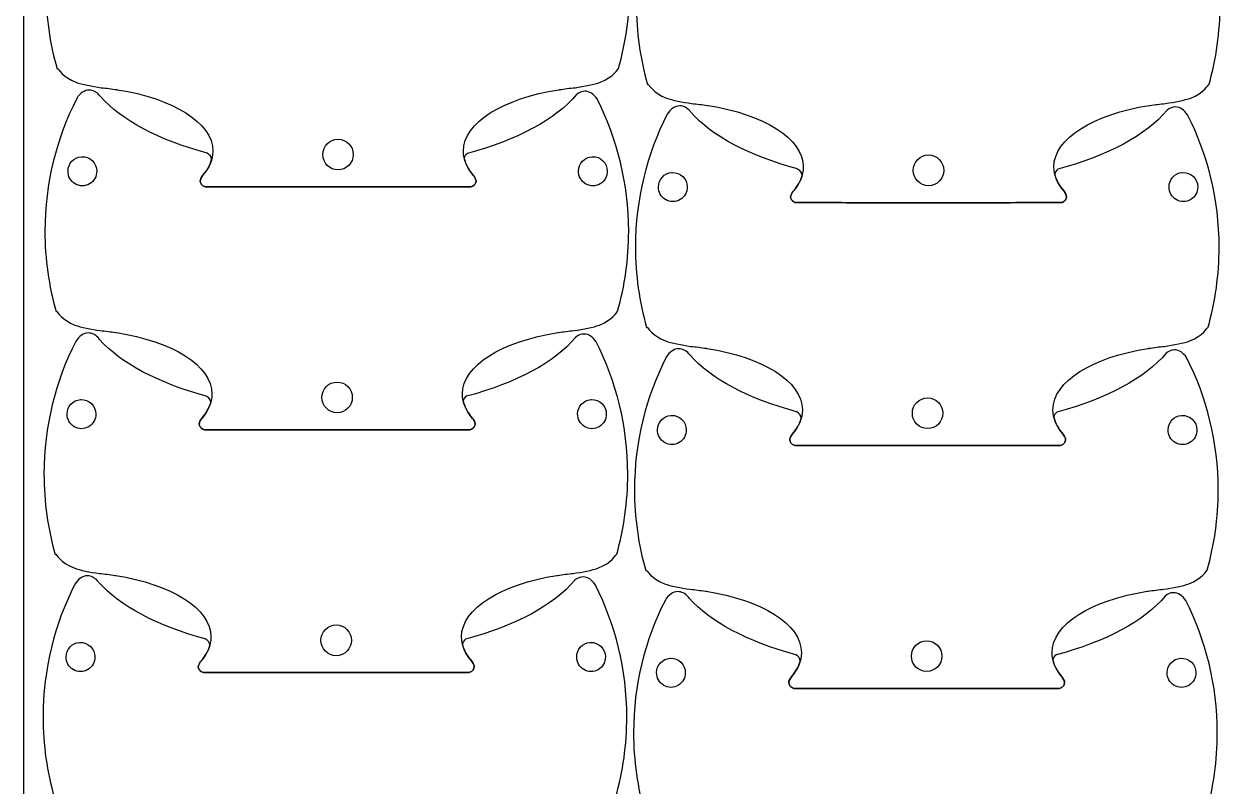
# Model space of a CAD drawing. Extents: x -113 to 191, y 10 to 315.
# Drawn here: x -113.4 to 11.7, y 155.4 to 235.1 of the extents above; entities that cross this region are included whole.
import ezdxf

# ---------------------------------------------------------------- set-up
doc = ezdxf.new("R2010")
doc.units = 0
doc.layers.add('BOTTOMLAYER', color=7, linetype='CONTINUOUS')

msp = doc.modelspace()

# ---------------------------------------------------------------- linework, layer by layer
at = {"layer": 'BOTTOMLAYER', "color": 1}
for p, q in [((-113.422819, 10.186714), (-113.422819, 314.736524)), ((-109.956939, 230.370593), (-109.886383, 230.405871)), ((-51.245894, 230.405871), (-51.237089, 230.405871)), ((-106.587897, 228.148079), (-106.587897, 228.148107)), ((-48.205912, 228.717945), (-48.135357, 228.753223)), ((10.505074, 228.753223), (10.513879, 228.753223)), ((-44.83687, 226.495431), (-44.83687, 226.495459)), ((-80.570547, 223.015174), (-80.570547, 223.015174)), ((-107.416925, 221.180743), (-107.416925, 221.180743)), ((-54.024005, 221.180743), (-54.024005, 221.180743)), ((-18.819579, 221.362525), (-18.819579, 221.362525)), ((-45.665898, 219.528095), (-45.665898, 219.528095)), ((7.726963, 219.528095), (7.726963, 219.528095)), ((-76.178464, 218.023396), (-84.953814, 218.023396)), ((-84.953814, 218.023396), (-76.178464, 218.023396)), ((-14.427495, 216.370748), (-23.202847, 216.370748)), ((-23.202847, 216.370748), (-14.427495, 216.370748)), ((-110.053938, 204.979424), (-109.983383, 205.014702)), ((-51.342894, 205.014702), (-51.334089, 205.014702)), ((-106.684911, 202.756921), (-106.684911, 202.756949)), ((-48.302912, 203.326776), (-48.232356, 203.362053)), ((10.408074, 203.362053), (10.416879, 203.362053)), ((-44.933884, 201.104273), (-44.933884, 201.104301)), ((-80.667547, 197.624004), (-80.667547, 197.624004)), ((-107.513938, 195.789588), (-107.513938, 195.789588)), ((-54.121019, 195.789588), (-54.121019, 195.789588)), ((-18.916579, 195.971356), (-18.916579, 195.971356)), ((-45.762912, 194.13694), (-45.762912, 194.13694)), ((7.629949, 194.13694), (7.629949, 194.13694)), ((-76.275478, 192.632241), (-85.050828, 192.632241)), ((-85.050813, 192.632227), (-76.275463, 192.632227)), ((-14.524509, 190.979593), (-23.299861, 190.979593)), ((-23.299847, 190.979579), (-14.524495, 190.979579)), ((-110.150952, 179.588269), (-110.080397, 179.623546)), ((-51.439908, 179.623546), (-51.431103, 179.623546)), ((-48.399926, 177.93562), (-48.32937, 177.970898)), ((10.31106, 177.970898), (10.319865, 177.970898)), ((-106.78191, 177.365754), (-106.78191, 177.365783)), ((-45.030884, 175.713106), (-45.030884, 175.713135)), ((-80.764561, 172.232852), (-80.764561, 172.232852)), ((-107.610938, 170.398422), (-107.610938, 170.398422)), ((-54.218022, 170.398422), (-54.218022, 170.398422)), ((-19.013593, 170.580204), (-19.013593, 170.580204)), ((-45.859912, 168.745773), (-45.859912, 168.745773)), ((7.532946, 168.745773), (7.532946, 168.745773)), ((-76.37248, 167.241075), (-85.147827, 167.241075)), ((-85.147827, 167.241075), (-76.372477, 167.241075)), ((-14.621512, 165.588426), (-23.396861, 165.588426)), ((-23.396861, 165.588426), (-14.621509, 165.588426))]:
    msp.add_line(p, q, dxfattribs=at)
for points in [[(-111.129925, 238.784343), (-111.129925, 235.865776), (-110.719497, 233.044172), (-109.956939, 230.370593)], [(-51.237089, 230.405871), (-50.481354, 233.0684), (-50.081742, 235.879345), (-50.081742, 238.784343)], [(-49.378898, 237.131695), (-49.378898, 234.213128), (-48.968471, 231.391523), (-48.205912, 228.717945)], [(10.513879, 228.753223), (11.269614, 231.415752), (11.669226, 234.226697), (11.669226, 237.131695)], [(-109.886383, 230.405871), (-109.886383, 230.405871), (-109.332336, 229.483464), (-107.990203, 228.968301)], [(-53.142075, 228.968301), (-51.799942, 229.483464), (-51.245894, 230.405871), (-51.245894, 230.405871)], [(-107.990203, 228.968301), (-107.366717, 228.728985), (-106.27853, 228.534117), (-105.344369, 228.395037)], [(-55.787908, 228.395037), (-54.853747, 228.534117), (-53.76556, 228.728985), (-53.142075, 228.968301)], [(-106.587897, 228.148107), (-107.100929, 228.148107), (-107.560502, 227.809184), (-107.901994, 227.266163)], [(-105.538383, 227.627732), (-105.838741, 227.955445), (-106.200313, 228.148079), (-106.587897, 228.148079)], [(-105.344369, 228.395037), (-104.788293, 228.342344), (-104.243889, 228.273225), (-103.712772, 228.19219)], [(-103.712772, 228.19219), (-103.705434, 228.191626), (-103.652729, 228.183272), (-103.651036, 228.183385)], [(-103.651036, 228.183385), (-103.650471, 228.183402), (-103.633397, 228.183317), (-103.633397, 228.183385)], [(-103.633397, 228.183385), (-97.843659, 227.282927), (-93.667425, 224.747332), (-93.667425, 221.762827)], [(-67.464853, 221.762827), (-67.464853, 224.747332), (-63.288618, 227.282927), (-57.49888, 228.183385)], [(-55.629158, 227.680677), (-57.777318, 225.084706), (-61.844357, 222.92156), (-67.041519, 221.524702)], [(-57.49888, 228.183385), (-57.49888, 228.183317), (-57.481806, 228.183402), (-57.481241, 228.183385)], [(-57.481241, 228.183385), (-57.479548, 228.1833), (-57.426843, 228.191654), (-57.419505, 228.19219)], [(-57.419505, 228.19219), (-56.888388, 228.273225), (-56.343985, 228.342344), (-55.787908, 228.395037)], [(-54.756033, 228.033454), (-55.069684, 228.033454), (-55.368283, 227.902419), (-55.629158, 227.680677)], [(-53.486033, 227.222065), (-53.822823, 227.721012), (-54.26649, 228.033454), (-54.756033, 228.033454)], [(-48.135357, 228.753223), (-48.135357, 228.753223), (-47.581309, 227.830816), (-46.239176, 227.315653)], [(8.608893, 227.315653), (9.951026, 227.830816), (10.505074, 228.753223), (10.505074, 228.753223)], [(-107.901994, 227.266163), (-110.023489, 223.102521), (-111.226925, 218.38956), (-111.226925, 213.393174)], [(-105.414911, 227.477801), (-105.455288, 227.529894), (-105.495474, 227.580917), (-105.538383, 227.627732)], [(-94.267133, 221.551132), (-99.285326, 222.911516), (-103.241763, 224.986645), (-105.414911, 227.477801)], [(-50.178741, 213.393174), (-50.178741, 218.374845), (-51.375062, 223.068073), (-53.486033, 227.222065)], [(-46.239176, 227.315653), (-45.615691, 227.076337), (-44.527504, 226.881468), (-43.593343, 226.742389)], [(-44.83687, 226.495459), (-45.349902, 226.495459), (-45.809476, 226.156535), (-46.150967, 225.613514)], [(-43.787356, 225.975083), (-44.087714, 226.302797), (-44.449286, 226.495431), (-44.83687, 226.495431)], [(-43.593343, 226.742389), (-43.037266, 226.689696), (-42.492862, 226.620577), (-41.961745, 226.539542)], [(-41.961745, 226.539542), (-41.954408, 226.538978), (-41.901703, 226.530624), (-41.900009, 226.530737)], [(-41.900009, 226.530737), (-41.899445, 226.530754), (-41.88237, 226.530669), (-41.88237, 226.530737)], [(-41.88237, 226.530737), (-36.092658, 225.630278), (-31.916443, 223.094684), (-31.916443, 220.110178)], [(-5.713886, 220.110178), (-5.713886, 223.094684), (-1.537653, 225.630278), (4.252088, 226.530737)], [(4.252088, 226.530737), (4.252088, 226.530669), (4.269162, 226.530754), (4.269726, 226.530737)], [(4.269726, 226.530737), (4.27142, 226.530652), (4.324125, 226.539006), (4.331463, 226.539542)], [(4.331463, 226.539542), (4.862579, 226.620577), (5.406983, 226.689696), (5.96306, 226.742389)], [(5.96306, 226.742389), (6.897221, 226.881468), (7.985408, 227.076337), (8.608893, 227.315653)], [(-46.150967, 225.613514), (-48.272463, 221.449873), (-49.475898, 216.736912), (-49.475898, 211.740526)], [(-43.663884, 225.825153), (-43.704262, 225.877246), (-43.744447, 225.928268), (-43.787356, 225.975083)], [(-32.516149, 219.898483), (-37.534319, 221.258868), (-41.490736, 223.333997), (-43.663884, 225.825153)], [(6.12181, 226.028028), (3.97365, 223.432058), (-0.093391, 221.268912), (-5.290553, 219.872053)], [(6.994935, 226.380806), (6.681284, 226.380806), (6.382685, 226.24977), (6.12181, 226.028028)], [(8.264935, 225.569417), (7.928145, 226.068364), (7.484477, 226.380806), (6.994935, 226.380806)], [(11.572226, 211.740526), (11.572226, 216.722197), (10.375906, 221.415425), (8.264935, 225.569417)], [(-82.166866, 221.401215), (-82.166866, 222.290365), (-81.449376, 223.015174), (-80.570547, 223.015174)], [(-80.570547, 223.015174), (-79.691718, 223.015174), (-78.983047, 222.290365), (-78.983047, 221.401215)], [(-93.667425, 221.762827), (-93.667425, 220.862761), (-94.045422, 219.999971), (-94.734578, 219.214007)], [(-94.258328, 221.542326), (-94.261799, 221.543173), (-94.26369, 221.5502), (-94.267133, 221.551132)], [(-93.790897, 220.880868), (-93.794735, 221.166054), (-93.984205, 221.40614), (-94.258328, 221.542326)], [(-66.3977, 219.214007), (-67.086855, 219.999971), (-67.464853, 220.862761), (-67.464853, 221.762827)], [(-67.041519, 221.524702), (-67.228686, 221.397682), (-67.348518, 221.215411), (-67.376658, 221.004354)], [(-108.810397, 219.681438), (-108.812022, 220.469718), (-108.203217, 221.124762), (-107.416925, 221.180743)], [(-107.416925, 221.180743), (-107.396348, 221.181167), (-107.375765, 221.181167), (-107.355188, 221.180743)], [(-107.355188, 221.180743), (-106.950018, 221.192472), (-106.557349, 221.039725), (-106.266607, 220.75729)], [(-106.266607, 220.75729), (-105.975865, 220.474855), (-105.811804, 220.086777), (-105.811786, 219.681438)], [(-94.734578, 219.214007), (-94.273875, 219.739426), (-93.951939, 220.291675), (-93.790897, 220.872063)], [(-93.790897, 220.872063), (-93.790897, 220.875054), (-93.790857, 220.877876), (-93.790897, 220.880868)], [(-80.570547, 219.796076), (-81.449376, 219.796076), (-82.166866, 220.512066), (-82.166866, 221.401215)], [(-78.983047, 221.401215), (-78.983047, 220.512066), (-79.691718, 219.796076), (-80.570547, 219.796076)], [(-67.376658, 221.004354), (-67.227402, 220.376796), (-66.892983, 219.778864), (-66.3977, 219.214007)], [(-55.417477, 219.681438), (-55.419103, 220.469718), (-54.810297, 221.124762), (-54.024005, 221.180743)], [(-54.024005, 221.180743), (-54.003429, 221.181167), (-53.982845, 221.181167), (-53.962269, 221.180743)], [(-53.962269, 221.180743), (-53.557099, 221.192472), (-53.16443, 221.039725), (-52.873688, 220.75729)], [(-52.873688, 220.75729), (-52.582946, 220.474855), (-52.418884, 220.086777), (-52.418866, 219.681438)], [(-20.415899, 219.748567), (-20.415899, 220.637717), (-19.698408, 221.362525), (-18.819579, 221.362525)], [(-18.819579, 221.362525), (-17.94075, 221.362525), (-17.232079, 220.637717), (-17.232079, 219.748567)], [(-108.07423, 218.344433), (-108.544963, 218.622615), (-108.827034, 219.134905), (-108.810397, 219.681438)], [(-105.811786, 219.681438), (-105.795148, 219.134905), (-106.07722, 218.622615), (-106.547952, 218.344433)], [(-94.990341, 218.596646), (-95.041686, 218.782537), (-94.734578, 219.214007), (-94.734578, 219.214007)], [(-94.734578, 219.214007), (-94.734578, 219.214007), (-95.041686, 218.782537), (-94.990341, 218.596646)], [(-66.3977, 219.214007), (-66.3977, 219.214007), (-66.090591, 218.782537), (-66.141936, 218.596646)], [(-66.141936, 218.596646), (-66.090591, 218.782537), (-66.3977, 219.214007), (-66.3977, 219.214007)], [(-54.681311, 218.344433), (-55.152043, 218.622615), (-55.434115, 219.134905), (-55.417477, 219.681438)], [(-52.418866, 219.681438), (-52.402229, 219.134905), (-52.6843, 218.622615), (-53.155033, 218.344433)], [(-47.05937, 218.028789), (-47.060996, 218.81707), (-46.45219, 219.472114), (-45.665898, 219.528095)], [(-45.665898, 219.528095), (-45.645321, 219.528519), (-45.624738, 219.528519), (-45.604162, 219.528095)], [(-45.604162, 219.528095), (-45.198992, 219.539824), (-44.806322, 219.387077), (-44.515581, 219.104642)], [(-44.515581, 219.104642), (-44.224839, 218.822207), (-44.060777, 218.434129), (-44.060759, 218.028789)], [(-31.916443, 220.110178), (-31.916443, 219.210112), (-32.294441, 218.347322), (-32.983593, 217.561359)], [(-32.983593, 217.561359), (-32.522891, 218.086778), (-32.200957, 218.639027), (-32.039916, 219.219414)], [(-32.507343, 219.889678), (-32.510815, 219.890525), (-32.512706, 219.897552), (-32.516149, 219.898483)], [(-32.039916, 219.22822), (-32.043754, 219.513405), (-32.233224, 219.753492), (-32.507343, 219.889678)], [(-32.039916, 219.219414), (-32.039916, 219.222406), (-32.039876, 219.225228), (-32.039916, 219.22822)], [(-18.819579, 218.143428), (-19.698408, 218.143428), (-20.415899, 218.859417), (-20.415899, 219.748567)], [(-17.232079, 219.748567), (-17.232079, 218.859417), (-17.94075, 218.143428), (-18.819579, 218.143428)], [(-4.646734, 217.561359), (-5.335889, 218.347322), (-5.713886, 219.210112), (-5.713886, 220.110178)], [(-5.290553, 219.872053), (-5.47772, 219.745034), (-5.597552, 219.562763), (-5.625692, 219.351706)], [(-5.625692, 219.351706), (-5.476436, 218.724148), (-5.142017, 218.126215), (-4.646734, 217.561359)], [(6.333491, 218.028789), (6.331865, 218.81707), (6.940671, 219.472114), (7.726963, 219.528095)], [(7.726963, 219.528095), (7.747539, 219.528519), (7.768122, 219.528519), (7.788699, 219.528095)], [(7.788699, 219.528095), (8.193869, 219.539824), (8.586538, 219.387077), (8.87728, 219.104642)], [(8.87728, 219.104642), (9.168022, 218.822207), (9.332084, 218.434129), (9.332102, 218.028789)], [(-106.547952, 218.344433), (-107.018685, 218.06625), (-107.603497, 218.06625), (-108.07423, 218.344433)], [(-94.875689, 218.305604), (-94.905982, 218.352814), (-94.938994, 218.410757), (-94.990341, 218.596646)], [(-94.990341, 218.596646), (-94.938994, 218.410757), (-94.905982, 218.352814), (-94.875689, 218.305604)], [(-94.619925, 218.093938), (-94.739528, 218.162213), (-94.843733, 218.255801), (-94.875689, 218.305604)], [(-94.875689, 218.305604), (-94.843733, 218.255801), (-94.739528, 218.162213), (-94.619925, 218.093938)], [(-94.452355, 218.032202), (-94.509519, 218.04524), (-94.566432, 218.063401), (-94.619925, 218.093938)], [(-94.619925, 218.093938), (-94.566432, 218.063401), (-94.509519, 218.04524), (-94.452355, 218.032202)], [(-84.953814, 218.023396), (-89.709134, 218.02509), (-91.038042, 218.031355), (-94.452355, 218.032202)], [(-94.452355, 218.032202), (-91.038042, 218.031355), (-89.709134, 218.025061), (-84.953814, 218.023396)], [(-66.679922, 218.032202), (-70.094235, 218.031355), (-71.423143, 218.025061), (-76.178464, 218.023396)], [(-76.178464, 218.023396), (-71.423143, 218.02509), (-70.094235, 218.031355), (-66.679922, 218.032202)], [(-66.512353, 218.093938), (-66.566407, 218.063082), (-66.622092, 218.045212), (-66.679922, 218.032202)], [(-66.679922, 218.032202), (-66.622092, 218.045212), (-66.566407, 218.063082), (-66.512353, 218.093938)], [(-66.256589, 218.305604), (-66.288545, 218.255801), (-66.39275, 218.162213), (-66.512353, 218.093938)], [(-66.512353, 218.093938), (-66.39275, 218.162213), (-66.288545, 218.255801), (-66.256589, 218.305604)], [(-66.141936, 218.596646), (-66.193283, 218.410757), (-66.226295, 218.352814), (-66.256589, 218.305604)], [(-66.256589, 218.305604), (-66.226295, 218.352814), (-66.193283, 218.410757), (-66.141936, 218.596646)], [(-53.155033, 218.344433), (-53.625766, 218.06625), (-54.210578, 218.06625), (-54.681311, 218.344433)], [(-46.323204, 216.691784), (-46.793936, 216.969967), (-47.076008, 217.482257), (-47.05937, 218.028789)], [(-44.060759, 218.028789), (-44.044122, 217.482257), (-44.326193, 216.969967), (-44.796926, 216.691784)], [(7.069657, 216.691784), (6.598924, 216.969967), (6.316853, 217.482257), (6.333491, 218.028789)], [(9.332102, 218.028789), (9.348739, 217.482257), (9.066668, 216.969967), (8.595935, 216.691784)], [(-44.796926, 216.691784), (-45.267659, 216.413602), (-45.852471, 216.413602), (-46.323204, 216.691784)], [(-33.239354, 216.943998), (-33.290699, 217.129889), (-32.983593, 217.561359), (-32.983593, 217.561359)], [(-32.983593, 217.561359), (-32.983593, 217.561359), (-33.290699, 217.129889), (-33.239354, 216.943998)], [(-33.124702, 216.652956), (-33.154995, 216.700166), (-33.188007, 216.758109), (-33.239354, 216.943998)], [(-33.239354, 216.943998), (-33.188007, 216.758109), (-33.154995, 216.700166), (-33.124702, 216.652956)], [(-32.868941, 216.441289), (-32.988544, 216.509565), (-33.092746, 216.603152), (-33.124702, 216.652956)], [(-33.124702, 216.652956), (-33.092746, 216.603152), (-32.988544, 216.509565), (-32.868941, 216.441289)], [(-32.701371, 216.379553), (-32.758535, 216.392592), (-32.815448, 216.410753), (-32.868941, 216.441289)], [(-32.868941, 216.441289), (-32.815448, 216.410753), (-32.758535, 216.392592), (-32.701371, 216.379553)], [(-4.761387, 216.441289), (-4.815441, 216.410434), (-4.871126, 216.392564), (-4.928957, 216.379553)], [(-4.928957, 216.379553), (-4.871126, 216.392564), (-4.815441, 216.410434), (-4.761387, 216.441289)], [(-4.505623, 216.652956), (-4.537579, 216.603152), (-4.641784, 216.509565), (-4.761387, 216.441289)], [(-4.761387, 216.441289), (-4.641784, 216.509565), (-4.537579, 216.603152), (-4.505623, 216.652956)], [(-4.646734, 217.561359), (-4.646734, 217.561359), (-4.339626, 217.129889), (-4.390971, 216.943998)], [(-4.390971, 216.943998), (-4.339626, 217.129889), (-4.646734, 217.561359), (-4.646734, 217.561359)], [(-4.390971, 216.943998), (-4.442318, 216.758109), (-4.47533, 216.700166), (-4.505623, 216.652956)], [(-4.505623, 216.652956), (-4.47533, 216.700166), (-4.442318, 216.758109), (-4.390971, 216.943998)], [(8.595935, 216.691784), (8.125202, 216.413602), (7.54039, 216.413602), (7.069657, 216.691784)], [(-23.202847, 216.370748), (-27.958167, 216.372441), (-29.287072, 216.378707), (-32.701371, 216.379553)], [(-32.701371, 216.379553), (-29.287072, 216.378707), (-27.958167, 216.372413), (-23.202847, 216.370748)], [(-4.928957, 216.379553), (-8.343266, 216.378707), (-9.672173, 216.372413), (-14.427495, 216.370748)], [(-14.427495, 216.370748), (-9.672173, 216.372441), (-8.343266, 216.378707), (-4.928957, 216.379553)], [(-111.226925, 213.393174), (-111.226925, 210.474606), (-110.816497, 207.653002), (-110.053938, 204.979424)], [(-51.334089, 205.014702), (-50.578354, 207.677231), (-50.178741, 210.488176), (-50.178741, 213.393174)], [(-49.475898, 211.740526), (-49.475898, 208.821958), (-49.065471, 206.000354), (-48.302912, 203.326776)], [(10.416879, 203.362053), (11.172614, 206.024583), (11.572226, 208.835528), (11.572226, 211.740526)], [(-109.983383, 205.014702), (-109.983383, 205.014702), (-109.429336, 204.092295), (-108.087202, 203.577132)], [(-53.239075, 203.577132), (-51.896941, 204.092295), (-51.342894, 205.014702), (-51.342894, 205.014702)], [(-108.087202, 203.577132), (-107.463717, 203.337816), (-106.37553, 203.142947), (-105.441369, 203.003868)], [(-106.684911, 202.756949), (-107.197943, 202.756949), (-107.657516, 202.418026), (-107.999008, 201.875005)], [(-105.635397, 202.236574), (-105.935755, 202.564287), (-106.297326, 202.756921), (-106.684911, 202.756921)], [(-105.441369, 203.003868), (-104.885292, 202.951174), (-104.340889, 202.882055), (-103.809772, 202.801021)], [(-103.809772, 202.801021), (-103.802434, 202.800457), (-103.749729, 202.792103), (-103.748036, 202.792216)], [(-103.748036, 202.792216), (-103.747471, 202.792233), (-103.730397, 202.792148), (-103.730397, 202.792216)], [(-103.730397, 202.792216), (-97.940659, 201.891757), (-93.764425, 199.356163), (-93.764425, 196.371657)], [(-67.561852, 196.371657), (-67.561852, 199.356163), (-63.385618, 201.891757), (-57.59588, 202.792216)], [(-57.59588, 202.792216), (-57.59588, 202.792148), (-57.578806, 202.792233), (-57.578241, 202.792216)], [(-57.578241, 202.792216), (-57.576548, 202.792131), (-57.523843, 202.800485), (-57.516505, 202.801021)], [(-57.516505, 202.801021), (-56.985388, 202.882055), (-56.440984, 202.951174), (-55.884908, 203.003868)], [(-55.884908, 203.003868), (-54.950747, 203.142947), (-53.86256, 203.337816), (-53.239075, 203.577132)], [(-48.232356, 203.362053), (-48.232356, 203.362053), (-47.678309, 202.439647), (-46.336176, 201.924484)], [(8.511893, 201.924484), (9.854027, 202.439647), (10.408074, 203.362053), (10.408074, 203.362053)], [(-107.999008, 201.875005), (-110.120503, 197.711366), (-111.323938, 192.998405), (-111.323938, 188.002019)], [(-105.511925, 202.086643), (-105.552302, 202.138736), (-105.592488, 202.189759), (-105.635397, 202.236574)], [(-94.364147, 196.159976), (-99.38234, 197.520361), (-103.338777, 199.59549), (-105.511925, 202.086643)], [(-55.726172, 202.289519), (-57.874332, 199.693551), (-61.941371, 197.530405), (-67.138533, 196.133546)], [(-54.853047, 202.642296), (-55.166697, 202.642296), (-55.465297, 202.511261), (-55.726172, 202.289519)], [(-53.583047, 201.830907), (-53.919837, 202.329854), (-54.363504, 202.642296), (-54.853047, 202.642296)], [(-50.275755, 188.002019), (-50.275755, 192.98369), (-51.472076, 197.676918), (-53.583047, 201.830907)], [(-46.336176, 201.924484), (-45.71269, 201.685168), (-44.624504, 201.490299), (-43.690342, 201.35122)], [(5.86606, 201.35122), (6.800221, 201.490299), (7.888408, 201.685168), (8.511893, 201.924484)], [(-46.247981, 200.222357), (-48.369477, 196.058718), (-49.572912, 191.345756), (-49.572912, 186.34937)], [(-44.933884, 201.104301), (-45.446916, 201.104301), (-45.90649, 200.765377), (-46.247981, 200.222357)], [(-43.88437, 200.583926), (-44.184728, 200.911639), (-44.5463, 201.104273), (-44.933884, 201.104273)], [(-43.760898, 200.433995), (-43.801276, 200.486088), (-43.841461, 200.53711), (-43.88437, 200.583926)], [(-32.613163, 194.507328), (-37.631333, 195.867713), (-41.58775, 197.942842), (-43.760898, 200.433995)], [(-43.690342, 201.35122), (-43.134266, 201.298526), (-42.589862, 201.229407), (-42.058745, 201.148373)], [(-42.058745, 201.148373), (-42.051407, 201.147808), (-41.998702, 201.139455), (-41.997009, 201.139567)], [(-41.997009, 201.139567), (-41.996445, 201.139584), (-41.97937, 201.1395), (-41.97937, 201.139567)], [(-41.97937, 201.139567), (-36.189658, 200.239109), (-32.013443, 197.703515), (-32.013443, 194.719009)], [(-5.810886, 194.719009), (-5.810886, 197.703515), (-1.634653, 200.239109), (4.155088, 201.139567)], [(6.024796, 200.63687), (3.876636, 198.040903), (-0.190405, 195.877757), (-5.387567, 194.480898)], [(4.155088, 201.139567), (4.155088, 201.1395), (4.172162, 201.139584), (4.172727, 201.139567)], [(4.172727, 201.139567), (4.17442, 201.139483), (4.227125, 201.147837), (4.234463, 201.148373)], [(4.234463, 201.148373), (4.76558, 201.229407), (5.309983, 201.298526), (5.86606, 201.35122)], [(6.897921, 200.989648), (6.58427, 200.989648), (6.285671, 200.858612), (6.024796, 200.63687)], [(8.167921, 200.178259), (7.831131, 200.677206), (7.387464, 200.989648), (6.897921, 200.989648)], [(11.475213, 186.34937), (11.475213, 191.331041), (10.278892, 196.02427), (8.167921, 200.178259)], [(-82.263866, 196.010046), (-82.263866, 196.899195), (-81.546375, 197.624004), (-80.667547, 197.624004)], [(-80.667547, 197.624004), (-79.788718, 197.624004), (-79.080047, 196.899195), (-79.080047, 196.010046)], [(-108.907411, 194.290282), (-108.909036, 195.078563), (-108.300231, 195.733607), (-107.513938, 195.789588)], [(-107.513938, 195.789588), (-107.493362, 195.790012), (-107.472779, 195.790012), (-107.452202, 195.789588)], [(-107.452202, 195.789588), (-107.047032, 195.801317), (-106.654363, 195.64857), (-106.363621, 195.366135)], [(-106.363621, 195.366135), (-106.072879, 195.0837), (-105.908818, 194.695622), (-105.9088, 194.290282)], [(-94.831591, 193.822852), (-94.370889, 194.348271), (-94.048953, 194.90052), (-93.887911, 195.480907)], [(-93.764425, 196.371657), (-93.764425, 195.471591), (-94.142422, 194.608801), (-94.831577, 193.822838)], [(-94.355341, 196.151171), (-94.358813, 196.152018), (-94.360704, 196.159045), (-94.364147, 196.159976)], [(-93.887911, 195.489713), (-93.891749, 195.774898), (-94.081219, 196.014985), (-94.355341, 196.151171)], [(-93.887911, 195.480907), (-93.887911, 195.483899), (-93.887871, 195.486721), (-93.887911, 195.489713)], [(-80.667547, 194.404907), (-81.546375, 194.404907), (-82.263866, 195.120896), (-82.263866, 196.010046)], [(-79.080047, 196.010046), (-79.080047, 195.120896), (-79.788718, 194.404907), (-80.667547, 194.404907)], [(-66.4947, 193.822838), (-67.183855, 194.608801), (-67.561852, 195.471591), (-67.561852, 196.371657)], [(-67.138533, 196.133546), (-67.3257, 196.006527), (-67.445532, 195.824256), (-67.473672, 195.613199)], [(-67.473672, 195.613199), (-67.324416, 194.985641), (-66.989997, 194.387708), (-66.494714, 193.822852)], [(-55.514491, 194.290282), (-55.516116, 195.078563), (-54.907311, 195.733607), (-54.121019, 195.789588)], [(-54.121019, 195.789588), (-54.100442, 195.790012), (-54.079859, 195.790012), (-54.059283, 195.789588)], [(-54.059283, 195.789588), (-53.654113, 195.801317), (-53.261443, 195.64857), (-52.970702, 195.366135)], [(-52.970702, 195.366135), (-52.67996, 195.0837), (-52.515898, 194.695622), (-52.51588, 194.290282)], [(-20.512898, 194.357398), (-20.512898, 195.246547), (-19.795408, 195.971356), (-18.916579, 195.971356)], [(-18.916579, 195.971356), (-18.03775, 195.971356), (-17.329079, 195.246547), (-17.329079, 194.357398)], [(-108.171244, 192.953277), (-108.641977, 193.23146), (-108.924048, 193.74375), (-108.907411, 194.290282)], [(-105.9088, 194.290282), (-105.892162, 193.74375), (-106.174233, 193.23146), (-106.644966, 192.953277)], [(-54.778325, 192.953277), (-55.249057, 193.23146), (-55.531129, 193.74375), (-55.514491, 194.290282)], [(-52.51588, 194.290282), (-52.499243, 193.74375), (-52.781314, 193.23146), (-53.252047, 192.953277)], [(-47.156384, 192.637634), (-47.158009, 193.425915), (-46.549204, 194.080959), (-45.762912, 194.13694)], [(-45.762912, 194.13694), (-45.742335, 194.137363), (-45.721752, 194.137363), (-45.701176, 194.13694)], [(-45.701176, 194.13694), (-45.296006, 194.148668), (-44.903336, 193.995922), (-44.612595, 193.713487)], [(-32.013443, 194.719009), (-32.013443, 193.818943), (-32.391437, 192.956153), (-33.08059, 192.17019)], [(-32.604357, 194.498523), (-32.607829, 194.49937), (-32.609719, 194.506397), (-32.613163, 194.507328)], [(-32.136929, 193.837065), (-32.140768, 194.12225), (-32.330238, 194.362337), (-32.604357, 194.498523)], [(-18.916579, 192.752259), (-19.795408, 192.752259), (-20.512898, 193.468248), (-20.512898, 194.357398)], [(-17.329079, 194.357398), (-17.329079, 193.468248), (-18.03775, 192.752259), (-18.916579, 192.752259)], [(-4.743734, 192.17019), (-5.432889, 192.956153), (-5.810886, 193.818943), (-5.810886, 194.719009)], [(-5.387567, 194.480898), (-5.574734, 194.353878), (-5.694565, 194.171608), (-5.722706, 193.960551)], [(-5.722706, 193.960551), (-5.57345, 193.332993), (-5.239031, 192.73506), (-4.743748, 192.170204)], [(6.236477, 192.637634), (6.234851, 193.425915), (6.843657, 194.080959), (7.629949, 194.13694)], [(7.629949, 194.13694), (7.650525, 194.137363), (7.671108, 194.137363), (7.691685, 194.13694)], [(7.691685, 194.13694), (8.096855, 194.148668), (8.489524, 193.995922), (8.780266, 193.713487)], [(-106.644966, 192.953277), (-107.115699, 192.675095), (-107.700511, 192.675095), (-108.171244, 192.953277)], [(-95.087355, 193.205491), (-95.1387, 193.391382), (-94.831591, 193.822852), (-94.831591, 193.822852)], [(-94.831577, 193.822838), (-94.831577, 193.822838), (-95.138686, 193.391368), (-95.087341, 193.205477)], [(-94.972703, 192.914449), (-95.002996, 192.961659), (-95.036008, 193.019602), (-95.087355, 193.205491)], [(-95.087341, 193.205477), (-95.035994, 193.019588), (-95.002982, 192.961645), (-94.972688, 192.914435)], [(-94.716939, 192.702782), (-94.836542, 192.771058), (-94.940747, 192.864645), (-94.972703, 192.914449)], [(-94.972688, 192.914435), (-94.940732, 192.864631), (-94.836528, 192.771044), (-94.716925, 192.702768)], [(-94.549369, 192.641046), (-94.606533, 192.654085), (-94.663446, 192.672246), (-94.716939, 192.702782)], [(-94.716925, 192.702768), (-94.663432, 192.672232), (-94.606519, 192.654071), (-94.549355, 192.641032)], [(-66.609366, 192.702782), (-66.66342, 192.671927), (-66.719106, 192.654057), (-66.776936, 192.641046)], [(-66.776922, 192.641032), (-66.719092, 192.654043), (-66.663406, 192.671913), (-66.609352, 192.702768)], [(-66.353603, 192.914449), (-66.385559, 192.864645), (-66.489763, 192.771058), (-66.609366, 192.702782)], [(-66.609352, 192.702768), (-66.489749, 192.771044), (-66.385544, 192.864631), (-66.353588, 192.914435)], [(-66.494714, 193.822852), (-66.494714, 193.822852), (-66.187605, 193.391382), (-66.23895, 193.205491)], [(-66.238936, 193.205477), (-66.187591, 193.391368), (-66.4947, 193.822838), (-66.4947, 193.822838)], [(-66.23895, 193.205491), (-66.290297, 193.019602), (-66.323309, 192.961659), (-66.353603, 192.914449)], [(-66.353588, 192.914435), (-66.323295, 192.961645), (-66.290283, 193.019588), (-66.238936, 193.205477)], [(-53.252047, 192.953277), (-53.722779, 192.675095), (-54.307592, 192.675095), (-54.778325, 192.953277)], [(-44.612595, 193.713487), (-44.321853, 193.431052), (-44.157791, 193.042974), (-44.157773, 192.637634)], [(-33.080604, 192.170204), (-32.619905, 192.695622), (-32.297971, 193.247872), (-32.136929, 193.828259)], [(-32.136929, 193.828259), (-32.136929, 193.831251), (-32.13689, 193.834073), (-32.136929, 193.837065)], [(8.780266, 193.713487), (9.071008, 193.431052), (9.23507, 193.042974), (9.235088, 192.637634)], [(-85.050828, 192.632241), (-89.806148, 192.633934), (-91.135056, 192.6402), (-94.549369, 192.641046)], [(-94.549355, 192.641032), (-91.135042, 192.640186), (-89.806134, 192.633892), (-85.050813, 192.632227)], [(-66.776936, 192.641046), (-70.191249, 192.6402), (-71.520157, 192.633906), (-76.275478, 192.632241)], [(-76.275463, 192.632227), (-71.520143, 192.63392), (-70.191235, 192.640186), (-66.776922, 192.641032)], [(-46.420217, 191.300629), (-46.89095, 191.578812), (-47.173022, 192.091102), (-47.156384, 192.637634)], [(-44.157773, 192.637634), (-44.141136, 192.091102), (-44.423207, 191.578812), (-44.89394, 191.300629)], [(-33.336368, 191.552843), (-33.387713, 191.738734), (-33.080604, 192.170204), (-33.080604, 192.170204)], [(-33.08059, 192.17019), (-33.08059, 192.17019), (-33.387699, 191.73872), (-33.336354, 191.552829)], [(-33.221716, 191.261801), (-33.252009, 191.309011), (-33.285021, 191.366954), (-33.336368, 191.552843)], [(-33.336354, 191.552829), (-33.285007, 191.36694), (-33.251995, 191.308997), (-33.221701, 191.261787)], [(-4.743748, 192.170204), (-4.743748, 192.170204), (-4.43664, 191.738734), (-4.487984, 191.552843)], [(-4.48797, 191.552829), (-4.436626, 191.73872), (-4.743734, 192.17019), (-4.743734, 192.17019)], [(-4.487984, 191.552843), (-4.539332, 191.366954), (-4.572343, 191.309011), (-4.602637, 191.261801)], [(-4.602623, 191.261787), (-4.572329, 191.308997), (-4.539318, 191.36694), (-4.48797, 191.552829)], [(6.972643, 191.300629), (6.501911, 191.578812), (6.219839, 192.091102), (6.236477, 192.637634)], [(9.235088, 192.637634), (9.251725, 192.091102), (8.969654, 191.578812), (8.498921, 191.300629)], [(-44.89394, 191.300629), (-45.364672, 191.022447), (-45.949485, 191.022447), (-46.420217, 191.300629)], [(-32.965954, 191.050134), (-33.085555, 191.118409), (-33.189759, 191.211997), (-33.221716, 191.261801)], [(-33.221701, 191.261787), (-33.189745, 191.211983), (-33.08554, 191.118395), (-32.96594, 191.05012)], [(-32.798385, 190.988398), (-32.855549, 191.001437), (-32.912462, 191.019598), (-32.965954, 191.050134)], [(-32.96594, 191.05012), (-32.912448, 191.019584), (-32.855535, 191.001423), (-32.798371, 190.988384)], [(-23.299861, 190.979593), (-28.055181, 190.981286), (-29.384086, 190.987552), (-32.798385, 190.988398)], [(-32.798371, 190.988384), (-29.384072, 190.987537), (-28.055167, 190.981244), (-23.299847, 190.979579)], [(-5.02597, 190.988398), (-8.44028, 190.987552), (-9.769187, 190.981258), (-14.524509, 190.979593)], [(-14.524495, 190.979579), (-9.769173, 190.981272), (-8.440266, 190.987537), (-5.025956, 190.988384)], [(-4.858401, 191.050134), (-4.912455, 191.019279), (-4.96814, 191.001409), (-5.02597, 190.988398)], [(-5.025956, 190.988384), (-4.968126, 191.001395), (-4.912441, 191.019265), (-4.858387, 191.05012)], [(-4.602637, 191.261801), (-4.634593, 191.211997), (-4.738798, 191.118409), (-4.858401, 191.050134)], [(-4.858387, 191.05012), (-4.738784, 191.118395), (-4.634579, 191.211983), (-4.602623, 191.261787)], [(8.498921, 191.300629), (8.028188, 191.022447), (7.443376, 191.022447), (6.972643, 191.300629)], [(-111.323938, 188.002019), (-111.323938, 185.083451), (-110.913511, 182.261847), (-110.150952, 179.588269)], [(-51.431103, 179.623546), (-50.675368, 182.286076), (-50.275755, 185.097021), (-50.275755, 188.002019)], [(-49.572912, 186.34937), (-49.572912, 183.430803), (-49.162485, 180.609199), (-48.399926, 177.93562)], [(10.319865, 177.970898), (11.0756, 180.633428), (11.475213, 183.444372), (11.475213, 186.34937)], [(-110.080397, 179.623546), (-110.080397, 179.623546), (-109.526349, 178.70114), (-108.184216, 178.185977)], [(-53.336088, 178.185977), (-51.993955, 178.70114), (-51.439908, 179.623546), (-51.439908, 179.623546)], [(-108.184216, 178.185977), (-107.560731, 177.946661), (-106.472544, 177.751792), (-105.538383, 177.612713)], [(-55.981922, 177.612713), (-55.047761, 177.751792), (-53.959574, 177.946661), (-53.336088, 178.185977)], [(-48.32937, 177.970898), (-48.32937, 177.970898), (-47.775323, 177.048492), (-46.43319, 176.533329)], [(8.414879, 176.533329), (9.757013, 177.048492), (10.31106, 177.970898), (10.31106, 177.970898)], [(-108.096008, 176.483838), (-110.217503, 172.3202), (-111.420938, 167.607238), (-111.420938, 162.610852)], [(-106.78191, 177.365783), (-107.294942, 177.365783), (-107.754516, 177.026859), (-108.096008, 176.483838)], [(-105.732397, 176.845407), (-106.032754, 177.173121), (-106.394326, 177.365754), (-106.78191, 177.365754)], [(-105.608924, 176.695477), (-105.649302, 176.747569), (-105.689487, 176.798592), (-105.732397, 176.845407)], [(-94.461147, 170.76881), (-99.47934, 172.129195), (-103.435777, 174.204324), (-105.608924, 176.695477)], [(-105.538383, 177.612713), (-104.982306, 177.560019), (-104.437902, 177.4909), (-103.906786, 177.409866)], [(-103.906786, 177.409866), (-103.899448, 177.409301), (-103.846743, 177.400948), (-103.84505, 177.40106)], [(-103.84505, 177.40106), (-103.844485, 177.401077), (-103.827411, 177.400993), (-103.827411, 177.40106)], [(-103.827411, 177.40106), (-98.037673, 176.500602), (-93.861438, 173.965011), (-93.861438, 170.980505)], [(-67.658866, 170.980505), (-67.658866, 173.965011), (-63.482632, 176.500602), (-57.692894, 177.40106)], [(-55.823175, 176.898352), (-57.971334, 174.302385), (-62.038374, 172.139239), (-67.235536, 170.74238)], [(-57.692894, 177.40106), (-57.692894, 177.400993), (-57.67582, 177.401077), (-57.675255, 177.40106)], [(-57.675255, 177.40106), (-57.673562, 177.400976), (-57.620857, 177.40933), (-57.613519, 177.409866)], [(-57.613519, 177.409866), (-57.082402, 177.4909), (-56.537998, 177.560019), (-55.981922, 177.612713)], [(-54.95005, 177.25113), (-55.2637, 177.25113), (-55.5623, 177.120094), (-55.823175, 176.898352)], [(-53.68005, 176.439741), (-54.016839, 176.938687), (-54.460507, 177.25113), (-54.95005, 177.25113)], [(-50.372758, 162.610852), (-50.372758, 167.592523), (-51.569078, 172.285752), (-53.68005, 176.439741)], [(-46.43319, 176.533329), (-45.809704, 176.294013), (-44.721518, 176.099144), (-43.787356, 175.960065)], [(5.769046, 175.960065), (6.703207, 176.099144), (7.791394, 176.294013), (8.414879, 176.533329)], [(-45.030884, 175.713135), (-45.543916, 175.713135), (-46.003489, 175.374211), (-46.344981, 174.83119)], [(-43.98137, 175.192759), (-44.281728, 175.520473), (-44.6433, 175.713106), (-45.030884, 175.713106)], [(-43.857898, 175.042829), (-43.898275, 175.094921), (-43.938461, 175.145944), (-43.98137, 175.192759)], [(-43.787356, 175.960065), (-43.23128, 175.907371), (-42.686876, 175.838252), (-42.155759, 175.757218)], [(-42.155759, 175.757218), (-42.148421, 175.756653), (-42.095716, 175.748299), (-42.094023, 175.748412)], [(-42.094023, 175.748412), (-42.093459, 175.748429), (-42.076384, 175.748345), (-42.076384, 175.748412)], [(-42.076384, 175.748412), (-36.286671, 174.847954), (-32.110457, 172.312362), (-32.110457, 169.327857)], [(-5.9079, 169.327857), (-5.9079, 172.312362), (-1.731667, 174.847954), (4.058074, 175.748412)], [(5.927793, 175.245704), (3.779633, 172.649736), (-0.287408, 170.486591), (-5.48457, 169.089732)], [(4.058074, 175.748412), (4.058074, 175.748345), (4.075148, 175.748429), (4.075713, 175.748412)], [(4.075713, 175.748412), (4.077406, 175.748328), (4.130111, 175.756681), (4.137449, 175.757218)], [(4.137449, 175.757218), (4.668566, 175.838252), (5.21297, 175.907371), (5.769046, 175.960065)], [(6.800918, 175.598482), (6.487268, 175.598482), (6.188668, 175.467446), (5.927793, 175.245704)], [(8.070918, 174.787093), (7.734128, 175.286039), (7.290461, 175.598482), (6.800918, 175.598482)], [(-46.344981, 174.83119), (-48.466477, 170.667552), (-49.669912, 165.95459), (-49.669912, 160.958204)], [(-32.710162, 169.116162), (-37.72833, 170.476546), (-41.68475, 172.551676), (-43.857898, 175.042829)], [(11.37821, 160.958204), (11.37821, 165.939875), (10.18189, 170.633103), (8.070918, 174.787093)], [(-82.36088, 170.618894), (-82.36088, 171.508043), (-81.643389, 172.232852), (-80.764561, 172.232852)], [(-80.764561, 172.232852), (-79.885732, 172.232852), (-79.177061, 171.508043), (-79.177061, 170.618894)], [(-109.00441, 168.899116), (-109.006036, 169.687397), (-108.39723, 170.342441), (-107.610938, 170.398422)], [(-107.610938, 170.398422), (-107.590362, 170.398845), (-107.569779, 170.398845), (-107.549202, 170.398422)], [(-107.549202, 170.398422), (-107.144032, 170.41015), (-106.751363, 170.257404), (-106.460621, 169.974969)], [(-93.861438, 170.980505), (-93.861438, 170.080439), (-94.239436, 169.217649), (-94.928591, 168.431685)], [(-94.452341, 170.760005), (-94.455813, 170.760851), (-94.457703, 170.767879), (-94.461147, 170.76881)], [(-93.984911, 170.098546), (-93.988749, 170.383732), (-94.178219, 170.623818), (-94.452341, 170.760005)], [(-80.764561, 169.013755), (-81.643389, 169.013755), (-82.36088, 169.729744), (-82.36088, 170.618894)], [(-79.177061, 170.618894), (-79.177061, 169.729744), (-79.885732, 169.013755), (-80.764561, 169.013755)], [(-66.591713, 168.431685), (-67.280869, 169.217649), (-67.658866, 170.080439), (-67.658866, 170.980505)], [(-67.235536, 170.74238), (-67.422703, 170.61536), (-67.542534, 170.43309), (-67.570675, 170.222033)], [(-67.570675, 170.222033), (-67.421419, 169.594475), (-67.086999, 168.996542), (-66.591716, 168.431685)], [(-55.611494, 168.899116), (-55.613119, 169.687397), (-55.004314, 170.342441), (-54.218022, 170.398422)], [(-54.218022, 170.398422), (-54.197445, 170.398845), (-54.176862, 170.398845), (-54.156285, 170.398422)], [(-54.156285, 170.398422), (-53.751115, 170.41015), (-53.358446, 170.257404), (-53.067704, 169.974969)], [(-20.609912, 168.966245), (-20.609912, 169.855395), (-19.892421, 170.580204), (-19.013593, 170.580204)], [(-19.013593, 170.580204), (-18.134764, 170.580204), (-17.426093, 169.855395), (-17.426093, 168.966245)], [(-108.268244, 167.562111), (-108.738977, 167.840293), (-109.021048, 168.352583), (-109.00441, 168.899116)], [(-106.005799, 168.899116), (-105.989162, 168.352583), (-106.271233, 167.840293), (-106.741966, 167.562111)], [(-106.460621, 169.974969), (-106.169879, 169.692534), (-106.005817, 169.304456), (-106.005799, 168.899116)], [(-94.928591, 168.431685), (-94.467889, 168.957104), (-94.145952, 169.509354), (-93.984911, 170.089741)], [(-93.984911, 170.089741), (-93.984911, 170.092733), (-93.984871, 170.095555), (-93.984911, 170.098546)], [(-54.875327, 167.562111), (-55.34606, 167.840293), (-55.628131, 168.352583), (-55.611494, 168.899116)], [(-52.612883, 168.899116), (-52.596245, 168.352583), (-52.878317, 167.840293), (-53.349049, 167.562111)], [(-53.067704, 169.974969), (-52.776962, 169.692534), (-52.612901, 169.304456), (-52.612883, 168.899116)], [(-32.110457, 169.327857), (-32.110457, 168.427791), (-32.488451, 167.565001), (-33.177604, 166.779037)], [(-32.701357, 169.107357), (-32.704828, 169.108203), (-32.706719, 169.115231), (-32.710162, 169.116162)], [(-32.233929, 168.445898), (-32.237767, 168.731084), (-32.427235, 168.97117), (-32.701357, 169.107357)], [(-19.013593, 167.361107), (-19.892421, 167.361107), (-20.609912, 168.077096), (-20.609912, 168.966245)], [(-17.426093, 168.966245), (-17.426093, 168.077096), (-18.134764, 167.361107), (-19.013593, 167.361107)], [(-4.840748, 166.779037), (-5.529903, 167.565001), (-5.9079, 168.427791), (-5.9079, 169.327857)], [(-5.48457, 169.089732), (-5.671736, 168.962712), (-5.791568, 168.780442), (-5.819708, 168.569385)], [(-95.184355, 167.814324), (-95.2357, 168.000216), (-94.928591, 168.431685), (-94.928591, 168.431685)], [(-94.928591, 168.431685), (-94.928591, 168.431685), (-95.2357, 168.000216), (-95.184355, 167.814324)], [(-95.069702, 167.523283), (-95.099996, 167.570493), (-95.133008, 167.628436), (-95.184355, 167.814324)], [(-95.184355, 167.814324), (-95.133008, 167.628436), (-95.099996, 167.570493), (-95.069702, 167.523283)], [(-66.591716, 168.431685), (-66.591716, 168.431685), (-66.284608, 168.000216), (-66.335952, 167.814324)], [(-66.33595, 167.814324), (-66.284605, 168.000216), (-66.591713, 168.431685), (-66.591713, 168.431685)], [(-66.335952, 167.814324), (-66.3873, 167.628436), (-66.420311, 167.570493), (-66.450605, 167.523283)], [(-66.450602, 167.523283), (-66.420309, 167.570493), (-66.387297, 167.628436), (-66.33595, 167.814324)], [(-47.253384, 167.246468), (-47.255009, 168.034749), (-46.646204, 168.689792), (-45.859912, 168.745773)], [(-45.859912, 168.745773), (-45.839335, 168.746197), (-45.818752, 168.746197), (-45.798176, 168.745773)], [(-45.798176, 168.745773), (-45.393006, 168.757502), (-45.000336, 168.604755), (-44.709594, 168.322321)], [(-44.709594, 168.322321), (-44.418852, 168.039886), (-44.254791, 167.651808), (-44.254773, 167.246468)], [(-33.177604, 166.779037), (-32.716905, 167.304456), (-32.394968, 167.856706), (-32.233929, 168.437093)], [(-32.233929, 168.437093), (-32.233929, 168.440084), (-32.23389, 168.442907), (-32.233929, 168.445898)], [(-5.819708, 168.569385), (-5.670452, 167.941827), (-5.336033, 167.343894), (-4.840751, 166.779037)], [(6.139474, 167.246468), (6.137849, 168.034749), (6.746654, 168.689792), (7.532946, 168.745773)], [(7.532946, 168.745773), (7.553523, 168.746197), (7.574106, 168.746197), (7.594682, 168.745773)], [(7.594682, 168.745773), (7.999852, 168.757502), (8.392522, 168.604755), (8.683264, 168.322321)], [(8.683264, 168.322321), (8.974006, 168.039886), (9.138067, 167.651808), (9.138085, 167.246468)], [(-106.741966, 167.562111), (-107.212699, 167.283929), (-107.797511, 167.283929), (-108.268244, 167.562111)], [(-94.813938, 167.311616), (-94.933541, 167.379891), (-95.037746, 167.473479), (-95.069702, 167.523283)], [(-95.069702, 167.523283), (-95.037746, 167.473479), (-94.933541, 167.379891), (-94.813938, 167.311616)], [(-94.646369, 167.24988), (-94.703533, 167.262919), (-94.760446, 167.28108), (-94.813938, 167.311616)], [(-94.813938, 167.311616), (-94.760446, 167.28108), (-94.703533, 167.262919), (-94.646369, 167.24988)], [(-85.147827, 167.241075), (-89.903148, 167.242768), (-91.232056, 167.249033), (-94.646369, 167.24988)], [(-94.646369, 167.24988), (-91.232056, 167.249033), (-89.903148, 167.24274), (-85.147827, 167.241075)], [(-66.873938, 167.24988), (-70.288252, 167.249033), (-71.61716, 167.24274), (-76.37248, 167.241075)], [(-76.372477, 167.241075), (-71.617157, 167.242768), (-70.288249, 167.249033), (-66.873936, 167.24988)], [(-66.706369, 167.311616), (-66.760423, 167.280761), (-66.816108, 167.26289), (-66.873938, 167.24988)], [(-66.873936, 167.24988), (-66.816105, 167.26289), (-66.76042, 167.280761), (-66.706366, 167.311616)], [(-66.450605, 167.523283), (-66.482561, 167.473479), (-66.586766, 167.379891), (-66.706369, 167.311616)], [(-66.706366, 167.311616), (-66.586763, 167.379891), (-66.482558, 167.473479), (-66.450602, 167.523283)], [(-53.349049, 167.562111), (-53.819782, 167.283929), (-54.404594, 167.283929), (-54.875327, 167.562111)], [(-46.517217, 165.909463), (-46.98795, 166.187645), (-47.270021, 166.699935), (-47.253384, 167.246468)], [(-44.254773, 167.246468), (-44.238135, 166.699935), (-44.520207, 166.187645), (-44.990939, 165.909463)], [(-33.433368, 166.161676), (-33.484713, 166.347567), (-33.177604, 166.779037), (-33.177604, 166.779037)], [(-33.177604, 166.779037), (-33.177604, 166.779037), (-33.484713, 166.347567), (-33.433368, 166.161676)], [(-4.840751, 166.779037), (-4.840751, 166.779037), (-4.533642, 166.347567), (-4.584987, 166.161676)], [(-4.584984, 166.161676), (-4.53364, 166.347567), (-4.840748, 166.779037), (-4.840748, 166.779037)], [(6.875641, 165.909463), (6.404908, 166.187645), (6.122837, 166.699935), (6.139474, 167.246468)], [(9.138085, 167.246468), (9.154723, 166.699935), (8.872651, 166.187645), (8.401919, 165.909463)], [(-44.990939, 165.909463), (-45.461672, 165.63128), (-46.046484, 165.63128), (-46.517217, 165.909463)], [(-33.318715, 165.870635), (-33.349009, 165.917845), (-33.382021, 165.975788), (-33.433368, 166.161676)], [(-33.433368, 166.161676), (-33.382021, 165.975788), (-33.349009, 165.917845), (-33.318715, 165.870635)], [(-33.062954, 165.658968), (-33.182554, 165.727243), (-33.286759, 165.820831), (-33.318715, 165.870635)], [(-33.318715, 165.870635), (-33.286759, 165.820831), (-33.182554, 165.727243), (-33.062954, 165.658968)], [(-32.895385, 165.597232), (-32.952549, 165.61027), (-33.009462, 165.628431), (-33.062954, 165.658968)], [(-33.062954, 165.658968), (-33.009462, 165.628431), (-32.952549, 165.61027), (-32.895385, 165.597232)], [(-23.396861, 165.588426), (-28.152181, 165.59012), (-29.481086, 165.596385), (-32.895385, 165.597232)], [(-32.895385, 165.597232), (-29.481086, 165.596385), (-28.152181, 165.590092), (-23.396861, 165.588426)], [(-5.122973, 165.597232), (-8.537282, 165.596385), (-9.866189, 165.590092), (-14.621512, 165.588426)], [(-14.621509, 165.588426), (-9.866187, 165.59012), (-8.53728, 165.596385), (-5.12297, 165.597232)], [(-4.955403, 165.658968), (-5.009457, 165.628112), (-5.065143, 165.610242), (-5.122973, 165.597232)], [(-5.12297, 165.597232), (-5.06514, 165.610242), (-5.009455, 165.628112), (-4.955401, 165.658968)], [(-4.69964, 165.870635), (-4.731596, 165.820831), (-4.835801, 165.727243), (-4.955403, 165.658968)], [(-4.955401, 165.658968), (-4.835798, 165.727243), (-4.731593, 165.820831), (-4.699637, 165.870635)], [(-4.584987, 166.161676), (-4.636335, 165.975788), (-4.669346, 165.917845), (-4.69964, 165.870635)], [(-4.699637, 165.870635), (-4.669343, 165.917845), (-4.636332, 165.975788), (-4.584984, 166.161676)], [(8.401919, 165.909463), (7.931186, 165.63128), (7.346373, 165.63128), (6.875641, 165.909463)], [(-111.420938, 162.610852), (-111.420938, 159.692285), (-111.010511, 156.870681), (-110.247952, 154.197102)], [(-51.528105, 154.23238), (-50.77237, 156.89491), (-50.372758, 159.705854), (-50.372758, 162.610852)], [(-49.669912, 160.958204), (-49.669912, 158.039637), (-49.259484, 155.218033), (-48.496926, 152.544454)], [(10.222863, 152.579732), (10.978597, 155.242261), (11.37821, 158.053206), (11.37821, 160.958204)]]:
    msp.add_open_spline(points, degree=3, dxfattribs=at)

doc.saveas('drawing.dxf')
